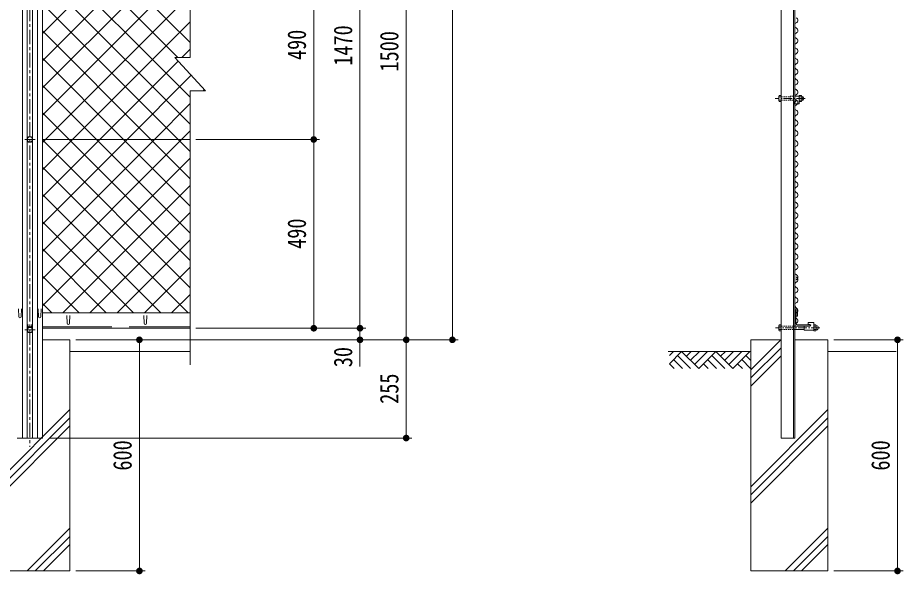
# Model space of a CAD drawing. Units: millimetres, scale not verified. Extents: x -4455 to 4455, y -3150 to 3150.
# Drawn here: x -1525 to 774, y -767 to 678 of the extents above; entities that cross this region are included whole.
import ezdxf
from ezdxf.enums import TextEntityAlignment as Align

# ---------------------------------------------------------------- set-up
doc = ezdxf.new("R2010")
doc.units = ezdxf.units.MM
doc.header["$LTSCALE"] = 30
for name, pattern in [('DASHED', [7.5, 6, -1.5]), ('USER1', [2, 1.25, -0.25, 0.25, -0.25]), ('USER2', [1.125, 0.75, -0.125, 0.125, -0.125]), ('USER4', [0.1875, 0.125, -0.0625]), ('USER5', [4, 2.5, -0.5, 0.5, -0.5])]:
    doc.linetypes.add(name, pattern=pattern)
for name, color, linetype, lineweight in [('0-1_D-STR2', 2, 'Continuous', 13), ('0-2_D-STR-DIM', 4, 'Continuous', 13), ('0-3_D-BMK', 2, 'USER2', 13), ('0-4_D-STR1', 1, 'Continuous', 18), ('0-5_D-STR3', 3, 'Continuous', 13), ('0-6_GL', 7, 'Continuous', 9), ('0-7_8部品', 3, 'Continuous', 18), ('0-9_D-STR4', 4, 'Continuous', 18), ('0-A_0', 1, 'Continuous', 18), ('0-B_4基礎', 4, 'Continuous', 18), ('0-C_1部材', 3, 'Continuous', 18), ('0-E_SUNPOU', 1, 'Continuous', 18), ('0-F_7詳細', 3, 'Continuous', 18), ('1-1_AMI', 3, 'Continuous', 18)]:
    doc.layers.add(name, color=color, linetype=linetype, lineweight=lineweight)
doc.styles.add('ＭＳ ゴシック', font='')
doc.styles.get('ＭＳ ゴシック').set_extended_font_data('MS Gothic')

# ---------------------------------------------------------------- blocks, each defined once
blk = doc.blocks.new('M1')
at = {"layer": '0-E_SUNPOU'}
blk.add_line((-7.5, 0), (-57.86, 0), dxfattribs=at)
for points in [[(0, 0), (-7.5, 0), (-7.44, 0.94)], [(0, 0), (-7.44, -0.94), (-7.5, 0)], [(0, 0), (-7.44, 0.94), (-7.26, 1.87)], [(0, 0), (-7.26, -1.87), (-7.44, -0.94)], [(0, 0), (-7.26, 1.87), (-6.97, 2.76)], [(0, 0), (-6.97, -2.76), (-7.26, -1.87)], [(0, 0), (-6.97, 2.76), (-6.57, 3.61)], [(0, 0), (-6.57, -3.61), (-6.97, -2.76)], [(0, 0), (-6.57, 3.61), (-6.07, 4.41)], [(0, 0), (-6.07, -4.41), (-6.57, -3.61)], [(0, 0), (-6.07, 4.41), (-5.47, 5.13)], [(0, 0), (-5.47, -5.13), (-6.07, -4.41)], [(0, 0), (-5.47, 5.13), (-4.78, 5.78)], [(0, 0), (-4.78, -5.78), (-5.47, -5.13)], [(0, 0), (-4.78, 5.78), (-4.02, 6.33)], [(0, 0), (-4.02, -6.33), (-4.78, -5.78)], [(0, 0), (-4.02, 6.33), (-3.19, 6.79)], [(0, 0), (-3.19, -6.79), (-4.02, -6.33)], [(0, 0), (-3.19, 6.79), (-2.32, 7.13)], [(0, 0), (-2.32, -7.13), (-3.19, -6.79)], [(0, 0), (-2.32, 7.13), (-1.41, 7.37)], [(0, 0), (-1.41, -7.37), (-2.32, -7.13)], [(0, 0), (-1.41, 7.37), (-0.47, 7.49)], [(0, 0), (-0.47, -7.49), (-1.41, -7.37)], [(0, 0), (-0.47, 7.49), (0.47, 7.49)], [(0, 0), (0.47, -7.49), (-0.47, -7.49)], [(0, 0), (0.47, 7.49), (1.41, 7.37)], [(0, 0), (1.41, 7.37), (2.32, 7.13)], [(0, 0), (2.32, 7.13), (3.19, 6.79)], [(0, 0), (3.19, 6.79), (4.02, 6.33)], [(0, 0), (4.02, 6.33), (4.78, 5.78)], [(0, 0), (4.78, 5.78), (5.47, 5.13)], [(0, 0), (5.47, 5.13), (6.07, 4.41)], [(0, 0), (6.07, 4.41), (6.57, 3.61)], [(0, 0), (6.57, 3.61), (6.97, 2.76)], [(0, 0), (6.97, 2.76), (7.26, 1.87)], [(0, 0), (7.26, 1.87), (7.44, 0.94)], [(0, 0), (7.44, 0.94), (7.5, 0)], [(0, 0), (1.41, -7.37), (0.47, -7.49)], [(0, 0), (2.32, -7.13), (1.41, -7.37)], [(0, 0), (3.19, -6.79), (2.32, -7.13)], [(0, 0), (4.02, -6.33), (3.19, -6.79)], [(0, 0), (4.78, -5.78), (4.02, -6.33)], [(0, 0), (5.47, -5.13), (4.78, -5.78)], [(0, 0), (6.07, -4.41), (5.47, -5.13)], [(0, 0), (6.57, -3.61), (6.07, -4.41)], [(0, 0), (6.97, -2.76), (6.57, -3.61)], [(0, 0), (7.26, -1.87), (6.97, -2.76)], [(0, 0), (7.44, -0.94), (7.26, -1.87)], [(0, 0), (7.5, 0), (7.44, -0.94)]]:
    blk.add_solid(points, dxfattribs=at)
blk = doc.blocks.new('GL-マーク')
at = {"layer": '0-A_0'}
for p, q in [((-418.12, -21.21), (-396.91, 0)), ((-418.12, -63.64), (-354.48, 0)), ((-354.48, 0), (-265.86, -88.62)), ((-304.52, 0), (-329.5, -24.98)), ((-262.09, 0), (-308.29, -46.2)), ((-219.67, 0), (-287.08, -67.41)), ((-177.24, 0), (-265.86, -88.62)), ((-177.24, 0), (-88.62, -88.62)), ((-127.28, 0), (-152.26, -24.98)), ((-84.85, 0), (-131.05, -46.19)), ((-42.43, 0), (-109.83, -67.41)), ((0, 0), (-88.62, -88.62)), ((-396.91, -42.43), (-350.71, -88.62)), ((-375.7, -21.21), (-308.29, -88.62)), ((-219.67, -42.43), (-173.47, -88.62)), ((-198.45, -21.21), (-131.05, -88.62)), ((3.77, -88.62), (-42.43, -42.43)), ((4.99, -47.42), (-21.21, -21.21)), ((-418.12, -63.64), (-393.14, -88.62)), ((-240.88, -63.64), (-215.9, -88.62)), ((-38.66, -88.62), (-63.64, -63.64))]:
    blk.add_line(p, q, dxfattribs=at)

msp = doc.modelspace()

# ---------------------------------------------------------------- linework, layer by layer
at = {"layer": '0-1_D-STR2'}
for p, q in [((-1460.74, 637.01), (-1245.77, 851.98)), ((-1460.74, 566.3), (-1175.06, 851.98)), ((-1460.74, 495.59), (-1104.35, 851.98)), ((-1077.08, 613.49), (-1315.57, 851.98)), ((-1460.74, 424.88), (-1077.08, 808.54)), ((-1077.08, 401.36), (-1460.74, 785.02)), ((-1452.93, 361.98), (-1077.08, 737.83)), ((-1108.41, 361.98), (-1460.74, 714.31)), ((-1382.22, 361.98), (-1077.08, 667.12)), ((-1179.12, 361.98), (-1460.74, 643.6)), ((-1098.75, 574.74), (-1077.08, 596.41)), ((-1249.83, 361.98), (-1460.74, 572.89)), ((-1320.55, 361.98), (-1460.74, 502.18)), ((-1043.49, 488.58), (-1040.17, 491.9)), ((-1391.26, 361.98), (-1460.74, 431.47)), ((-1460.74, 354.17), (-1452.93, 361.98)), ((-1460.74, 283.46), (-1382.22, 361.98)), ((-1077.08, -22.9), (-1460.74, 360.76)), ((-1077.08, 47.81), (-1391.26, 361.98)), ((-1077.08, 118.52), (-1320.55, 361.98)), ((-1077.08, 189.23), (-1249.83, 361.98)), ((-1077.08, 259.94), (-1179.12, 361.98)), ((-1077.08, 330.65), (-1108.41, 361.98)), ((-1460.75, -70.1), (-1077.08, 313.57)), ((-1082.68, -88.02), (-1460.74, 290.05)), ((-1407.95, -88.02), (-1077.08, 242.86)), ((-1153.39, -88.02), (-1460.74, 219.34)), ((-1337.24, -88.02), (-1077.08, 172.15)), ((-1224.1, -88.02), (-1460.74, 148.63)), ((-1266.53, -88.02), (-1077.08, 101.43)), ((-1294.81, -88.02), (-1460.75, 77.92)), ((-1195.82, -88.02), (-1077.08, 30.72)), ((-1365.52, -88.02), (-1460.75, 7.21)), ((-1125.11, -88.02), (-1077.08, -39.99)), ((-1436.23, -88.02), (-1460.75, -63.5))]:
    msp.add_line(p, q, dxfattribs=at)
at = {"layer": '0-1_D-STR2', "color": 7, "lineweight": 9}
msp.add_line((-1460.75, 361.98), (-1077.08, 361.98), dxfattribs=at)
at = {"layer": '0-1_D-STR2'}
for points in [[(-1109.04, 574.74), (-1386.28, 851.98), (-1460.74, 926.44)], [(-1077.08, 472.07), (-1456.99, 851.98), (-1460.74, 855.73)], [(-1460.74, 212.75), (-1311.51, 361.98), (-1108.25, 565.24)], [(-1460.74, 142.04), (-1240.8, 361.98), (-1074.21, 528.57)], [(-1460.75, 71.32), (-1170.09, 361.98), (-1077.08, 454.99)], [(-1460.75, 0.61), (-1099.38, 361.98), (-1077.08, 384.28)]]:
    msp.add_lwpolyline(points, dxfattribs=at)
for centre, radius, start, end in [((492.79, 671.35), 7.56, 298.07249, 61.92751), ((499.9, 658.02), 7.56, 118.07249, 241.92751), ((492.79, 644.69), 7.56, 298.07249, 61.92751), ((499.9, 631.35), 7.56, 118.07249, 241.92751), ((492.79, 618.02), 7.56, 298.07249, 61.92751), ((499.9, 604.69), 7.56, 118.07249, 241.92751), ((492.79, 591.35), 7.56, 298.07249, 61.92751), ((499.9, 578.02), 7.56, 118.07249, 241.92751), ((499.9, 551.35), 7.56, 118.07249, 241.92751), ((492.79, 564.69), 7.56, 298.07249, 61.92751), ((499.9, 524.69), 7.56, 118.07249, 241.92751), ((492.79, 538.02), 7.56, 298.07249, 61.92751), ((492.79, 511.35), 7.56, 298.07249, 61.92751), ((499.9, 498.02), 7.56, 118.07249, 241.92751), ((492.79, 484.69), 7.56, 298.07249, 61.92751), ((499.9, 471.35), 7.56, 118.07249, 241.92751), ((492.79, 458.02), 7.56, 298.07249, 61.92751), ((499.9, 444.69), 7.56, 118.07249, 241.92751), ((492.79, 431.35), 7.56, 298.07249, 61.92751), ((499.9, 418.02), 7.56, 118.07249, 241.92751), ((499.9, 391.35), 7.56, 118.07249, 241.92751), ((492.79, 404.69), 7.56, 298.07249, 61.92751), ((499.9, 364.69), 7.56, 118.07249, 241.92751), ((492.79, 378.02), 7.56, 298.07249, 61.92751), ((492.79, 351.35), 7.56, 298.07249, 61.92751), ((499.9, 338.02), 7.56, 118.07249, 241.92751), ((492.79, 324.69), 7.56, 298.07249, 61.92751), ((499.9, 311.35), 7.56, 118.07249, 241.92751), ((492.79, 298.02), 7.56, 298.07249, 61.92751), ((499.9, 284.69), 7.56, 118.07249, 241.92751), ((492.79, 271.35), 7.56, 298.07249, 61.92751), ((499.9, 258.02), 7.56, 118.07249, 241.92751), ((499.9, 231.35), 7.56, 118.07249, 241.92751), ((492.79, 244.69), 7.56, 298.07249, 61.92751), ((499.9, 204.69), 7.56, 118.07249, 241.92751), ((492.79, 218.02), 7.56, 298.07249, 61.92751), ((499.9, 178.02), 7.56, 118.07249, 241.92751), ((492.79, 191.35), 7.56, 298.07249, 61.92751), ((492.79, 164.69), 7.56, 298.07249, 61.92751), ((499.9, 151.35), 7.56, 118.07249, 241.92751), ((492.79, 138.02), 7.56, 298.07249, 61.92751), ((499.9, 124.69), 7.56, 118.07249, 241.92751), ((492.79, 111.35), 7.56, 298.07249, 61.92751), ((499.9, 98.02), 7.56, 118.07249, 241.92751), ((499.9, 71.35), 7.56, 118.07249, 241.92751), ((492.79, 84.69), 7.56, 298.07249, 61.92751), ((499.9, 44.69), 7.56, 118.07249, 241.92751), ((492.79, 58.02), 7.56, 298.07249, 61.92751), ((499.9, 18.02), 7.56, 118.07249, 241.92751), ((492.79, 31.35), 7.56, 298.07249, 61.92751), ((496.95, 1.35), 3.39, 259.61114, 100.38886), ((492.79, 4.69), 7.56, 298.07249, 61.92751), ((492.79, -1.98), 7.56, 298.07249, 61.92751), ((499.9, -15.31), 7.56, 118.07249, 241.92751), ((492.79, -28.65), 7.56, 298.07249, 61.92751), ((499.9, -41.98), 7.56, 118.07249, 241.92751), ((492.79, -55.31), 7.56, 298.07249, 61.92751)]:
    msp.add_arc(centre, radius, start, end, dxfattribs=at)
at = {"layer": '0-2_D-STR-DIM'}
for p, q in [((-1077.08, 1789.69), (-1077.08, 574.74)), ((-1117.08, 574.74), (-1037.08, 488.58)), ((-1077.08, 574.74), (-1117.08, 574.74)), ((-1077.08, 488.58), (-1077.08, -223.1)), ((-1077.08, 488.58), (-1037.08, 488.58))]:
    msp.add_line(p, q, dxfattribs=at)
at = {"layer": '0-2_D-STR-DIM', "color": 1, "lineweight": 18}
for p, q in [((-396.23, 1775.62), (-396.23, -123.52)), ((-636.23, -93.52), (-636.23, 1307.48)), ((-516.23, 1307.48), (-516.23, -123.52)), ((-756.23, 817.48), (-756.23, 396.48)), ((-1062.08, 361.98), (-741.23, 361.98)), ((-1062.08, 361.98), (-741.23, 361.98)), ((-756.23, 327.48), (-756.23, -93.52)), ((-636.23, -93.52), (-636.23, -59.02)), ((-1062.08, -128.02), (-621.23, -128.02)), ((-1062.08, -128.02), (-741.23, -128.02)), ((-1062.08, -128.02), (-621.23, -128.02)), ((-636.23, -128.02), (-636.23, -158.02)), ((-1374.3, -158.02), (-621.23, -158.02)), ((-1374.3, -158.02), (-501.23, -158.02)), ((-1374.3, -158.02), (-501.23, -158.02)), ((-1374.3, -158.02), (-381.23, -158.02)), ((-1374.3, -158.02), (-1193.8, -158.02)), ((593.59, -158.02), (774.09, -158.02)), ((-1208.8, -192.52), (-1208.8, -723.52)), ((-636.23, -192.52), (-636.23, -227.02)), ((-516.23, -192.52), (-516.23, -378.52)), ((759.09, -192.52), (759.09, -723.52)), ((-1441.25, -413.02), (-501.23, -413.02)), ((-1374.3, -758.02), (-1193.8, -758.02)), ((593.59, -758.02), (774.09, -758.02))]:
    msp.add_line(p, q, dxfattribs=at)
at = {"layer": '0-3_D-BMK', "linetype": 'USER1'}
msp.add_line((-1493.25, 1846.61), (-1493.25, -435.85), dxfattribs=at)
at = {"layer": '0-3_D-BMK'}
for p, q in [((519.76, 468.41), (441.27, 468.41)), ((557.84, -126.86), (442.38, -126.86))]:
    msp.add_line(p, q, dxfattribs=at)
at = {"layer": '0-3_D-BMK', "linetype": 'USER5'}
msp.add_line((-1506.68, -132.47), (-1479.8, -132.47), dxfattribs=at)
msp.add_line((-1506.68, -132.47), (-1479.8, -132.47), dxfattribs=at)
at = {"layer": '0-4_D-STR1'}
for p, q in [((-1500.24, 1827.92), (-1500.25, -413.02)), ((-1486.24, 1827.92), (-1486.25, -413.02)), ((-1512.72, 1810.12), (-1512.73, -413.02)), ((-1473.74, 1810.12), (-1473.75, -413.02)), ((-1460.74, 1810.12), (-1460.75, -413.02)), ((457.14, 1409.74), (457.14, -413.02)), ((489.14, 1402.65), (489.14, -413.02)), ((492.14, 1401.98), (492.14, -413.02)), ((-1522.77, -77.86), (-1522.02, -98.36)), ((-1515.27, -77.86), (-1516.02, -98.36)), ((-1471.23, -77.86), (-1470.48, -98.36)), ((-1463.73, -77.86), (-1464.48, -98.36)), ((-1460.75, -88.02), (-1077.08, -88.02)), ((492.14, -70.17), (499.88, -81.37)), ((492.14, -77.21), (495.88, -82.62)), ((492.14, -82.41), (493.14, -82.41)), ((492.14, -82.41), (492.14, -117.41)), ((495.14, -84.41), (495.14, -114.41)), ((495.88, -96.46), (495.88, -82.62)), ((499.88, -96.46), (499.88, -81.37)), ((-1397, -94.52), (-1396.25, -115.02)), ((-1389.5, -94.52), (-1390.25, -115.02)), ((-1197, -94.52), (-1196.25, -115.02)), ((-1189.5, -94.52), (-1190.25, -115.02)), ((499.88, -96.46), (495.88, -96.46)), ((-1460.75, -128.02), (-1077.08, -128.02)), ((499.64, -122.41), (524.64, -122.41)), ((500.14, -119.41), (530.14, -119.41)), ((532.14, -122.41), (532.14, -121.41)), ((-1525.75, -413.02), (-1460.75, -413.02)), ((492.14, -413.02), (457.14, -413.02))]:
    msp.add_line(p, q, dxfattribs=at)
at = {"layer": '0-4_D-STR1', "linetype": 'DASHED'}
msp.add_line((-1460.75, -124.02), (-1077.08, -124.02), dxfattribs=at)
at = {"layer": '0-4_D-STR1'}
for centre, radius, start, end in [((493.14, -84.41), 2, 0, 90), ((-1519.02, -98.36), 3, 180, 0), ((-1467.48, -98.36), 3, 180, 0), ((500.14, -114.41), 5, 180, 270), ((-1393.25, -115.02), 3, 180, 0), ((-1193.25, -115.02), 3, 180, 0), ((497.14, -117.41), 5, 180, 270), ((530.14, -121.41), 2, 0, 90)]:
    msp.add_arc(centre, radius, start, end, dxfattribs=at)
at = {"layer": '0-5_D-STR3'}
for p, q in [((450.74, 474.33), (451.85, 476.25)), ((450.74, 462.49), (450.74, 474.33)), ((450.74, 462.49), (451.85, 460.57)), ((451.43, 472.41), (457.14, 472.41)), ((451.43, 464.41), (457.14, 464.41)), ((451.85, 476.25), (457.14, 476.25)), ((451.85, 460.57), (457.14, 460.57)), ((457.14, 460.57), (457.14, 476.25)), ((492.14, 474.73), (504.21, 474.73)), ((492.14, 464.23), (493.96, 464.23)), ((504.21, 460.57), (504.21, 476.25)), ((504.21, 474.73), (504.21, 454.73)), ((509.93, 472.41), (504.21, 472.41)), ((509.93, 464.41), (504.21, 464.41)), ((509.5, 460.57), (504.21, 460.57)), ((510.61, 462.49), (509.5, 460.57)), ((510.61, 462.49), (510.61, 474.33)), ((510.61, 472.41), (514.17, 472.41)), ((510.61, 464.41), (514.17, 464.41)), ((514.17, 464.41), (514.17, 472.41)), ((490.01, 459.73), (493.96, 459.73)), ((490.01, 454.73), (504.21, 454.73)), ((526.95, -113.18), (541.95, -113.18)), ((526.95, -118.18), (526.95, -113.18)), ((541.95, -133.18), (541.95, -113.18)), ((450.74, -132.78), (450.74, -120.94)), ((450.74, -132.78), (451.85, -134.7)), ((451.43, -122.86), (457.14, -122.86)), ((451.43, -130.86), (457.14, -130.86)), ((451.85, -134.7), (457.14, -134.7)), ((457.14, -134.7), (457.14, -119.02)), ((487.24, -122.86), (516.95, -122.86)), ((492.14, -130.86), (517, -130.86)), ((516.95, -133.18), (516.95, -122.68)), ((516.95, -122.68), (531.7, -122.68)), ((516.95, -133.18), (541.95, -133.18)), ((526.95, -118.18), (531.7, -118.18)), ((547.24, -119.02), (541.95, -119.02)), ((541.95, -119.02), (541.95, -134.7)), ((547.67, -122.86), (541.95, -122.86)), ((547.67, -130.86), (541.95, -130.86)), ((548.35, -120.94), (547.24, -119.02)), ((548.35, -120.94), (548.35, -132.78))]:
    msp.add_line(p, q, dxfattribs=at)
at = {"layer": '0-5_D-STR3', "color": 1, "linetype": 'USER4'}
for p, q in [((457.14, 472.41), (480.01, 472.41)), ((457.14, 464.41), (480.01, 464.41)), ((480.01, 474.73), (480.01, 464.23)), ((480.01, 474.73), (492.14, 474.73)), ((480.01, 464.23), (492.14, 464.23)), ((490.01, 459.73), (490.01, 454.73)), ((-1499.5, -129.71), (-1499.5, -118.79)), ((-1499.5, -129.71), (-1499.5, -118.79)), ((-1497.5, -118.79), (-1499.5, -118.79)), ((-1497.5, -123.79), (-1499.5, -123.79)), ((-1497.5, -123.79), (-1499.5, -123.79)), ((-1498.67, -128.29), (-1499.5, -128.29)), ((-1498.67, -128.29), (-1499.5, -128.29)), ((-1497.5, -126.25), (-1497.5, -118.79)), ((-1497.5, -124.02), (-1489, -124.02)), ((-1497.5, -124.02), (-1489, -124.02)), ((-1489, -118.79), (-1487, -118.79)), ((-1489, -126.25), (-1489, -118.79)), ((-1489, -123.79), (-1487, -123.79)), ((-1489, -123.79), (-1487, -123.79)), ((-1487.82, -128.29), (-1487, -128.29)), ((-1487.82, -128.29), (-1487, -128.29)), ((-1487, -129.71), (-1487, -118.79)), ((-1487, -129.71), (-1487, -118.79)), ((457.14, -122.86), (492.14, -122.86)), ((457.14, -130.86), (492.14, -130.86))]:
    msp.add_line(p, q, dxfattribs=at)
at = {"layer": '0-5_D-STR3', "color": 1}
for p, q in [((510.61, 471.61), (514.57, 471.61)), ((510.61, 465.21), (514.57, 465.21))]:
    msp.add_line(p, q, dxfattribs=at)
at = {"layer": '0-5_D-STR3'}
for points in [[(510.61, 474.33), (509.5, 476.25), (504.21, 476.25)], [(450.74, -120.94), (451.85, -119.02), (457.14, -119.02)], [(548.35, -132.78), (547.24, -134.7), (541.95, -134.7)]]:
    msp.add_lwpolyline(points, dxfattribs=at)
msp.add_lwpolyline([(-1485.41, -132.47), (-1489.33, -139.26), (-1497.17, -139.26), (-1501.09, -132.47), (-1497.17, -125.68), (-1489.33, -125.68)], close=True, dxfattribs=at)
msp.add_lwpolyline([(-1485.41, -132.47), (-1489.33, -139.26), (-1497.17, -139.26), (-1501.09, -132.47), (-1497.17, -125.68), (-1489.33, -125.68)], close=True, dxfattribs=at)
at = {"layer": '0-5_D-STR3', "color": 1, "linetype": 'USER4'}
for points in [[(-1497.5, -126.25), (-1497.5, -118.79), (-1499.5, -118.79)], [(-1489, -126.25), (-1489, -118.79), (-1487, -118.79)]]:
    msp.add_lwpolyline(points, dxfattribs=at)
at = {"layer": '0-5_D-STR3'}
msp.add_circle((-1493.25, -132.47), 6.8, dxfattribs=at)
msp.add_circle((-1493.25, -132.47), 6.8, dxfattribs=at)
for centre, radius, start, end in [((453.77, 474.33), 3.03, 180, 219.3382), ((462.74, 468.41), 12, 160.52878, 199.47122), ((453.77, 462.49), 3.03, 140.6618, 180), ((493.96, 461.98), 2.25, 270, 90), ((507.58, 474.33), 3.03, 320.6618, 0), ((498.61, 468.41), 12, 340.52878, 19.47122), ((507.58, 462.49), 3.03, 0, 39.3382), ((507.24, 468.41), 8, 330, 30), ((453.77, -120.94), 3.03, 180, 219.3382), ((462.74, -126.86), 12, 160.52878, 199.47122), ((453.77, -132.78), 3.03, 140.6618, 180), ((531.7, -120.43), 2.25, 270, 90), ((545.32, -120.94), 3.03, 320.6618, 0), ((536.35, -126.86), 12, 340.52878, 19.47122), ((545.32, -132.78), 3.03, 0, 39.3382), ((547.57, -126.86), 5.97, 277.58062, 82.41938)]:
    msp.add_arc(centre, radius, start, end, dxfattribs=at)
at = {"layer": '0-6_GL'}
for p, q in [((-1389.3, -188.02), (-1077.08, -188.02)), ((163.87, -188.02), (378.59, -188.02)), ((755.52, -188.02), (578.59, -188.02))]:
    msp.add_line(p, q, dxfattribs=at)
at = {"layer": '0-7_8部品', "color": 1, "linetype": 'USER1'}
msp.add_line((-1506.68, 361.98), (-1479.8, 361.98), dxfattribs=at)
at = {"layer": '0-7_8部品'}
msp.add_lwpolyline([(-1485.41, 361.98), (-1489.33, 355.19), (-1497.17, 355.19), (-1501.09, 361.98), (-1497.17, 368.77), (-1489.33, 368.77)], close=True, dxfattribs=at)
msp.add_circle((-1493.25, 361.98), 6.8, dxfattribs=at)
at = {"layer": '0-9_D-STR4', "color": 7, "lineweight": 9}
for p, q in [((-1460.75, -158.02), (-1389.3, -158.02)), ((-1389.3, -758.02), (-1389.3, -158.02)), ((-1589.3, -758.02), (-1389.3, -758.02))]:
    msp.add_line(p, q, dxfattribs=at)
at = {"layer": '0-9_D-STR4'}
for p, q in [((-1589.3, -539.25), (-1389.3, -339.25)), ((-1589.3, -560.46), (-1389.3, -360.46)), ((-1589.3, -581.68), (-1389.3, -381.68)), ((-1500.24, -758.02), (-1389.3, -647.07)), ((-1479.03, -758.02), (-1389.3, -668.28)), ((-1457.81, -758.02), (-1389.3, -689.5))]:
    msp.add_line(p, q, dxfattribs=at)
at = {"layer": '0-B_4基礎', "color": 7, "lineweight": 9}
for p, q in [((378.59, -758.02), (378.59, -158.02)), ((378.59, -158.02), (457.14, -158.02)), ((492.14, -158.02), (578.59, -158.02)), ((578.59, -758.02), (578.59, -158.02)), ((378.59, -758.02), (578.59, -758.02))]:
    msp.add_line(p, q, dxfattribs=at)
at = {"layer": '0-B_4基礎'}
for p, q in [((378.59, -235.79), (456.37, -158.02)), ((378.59, -257), (457.14, -178.45)), ((378.59, -278.22), (457.14, -199.67)), ((378.59, -539.25), (578.59, -339.25)), ((378.59, -560.46), (578.59, -360.46)), ((378.59, -581.68), (578.59, -381.68)), ((467.65, -758.02), (578.59, -647.07)), ((488.86, -758.02), (578.59, -668.28)), ((510.07, -758.02), (578.59, -689.5))]:
    msp.add_line(p, q, dxfattribs=at)
at = {"layer": '0-C_1部材', "color": 7, "lineweight": 9}
msp.add_line((497.14, -122.41), (532.14, -122.41), dxfattribs=at)
at = {"layer": '0-F_7詳細', "color": 7, "lineweight": 9}
msp.add_line((492.14, 459.73), (492.14, 454.73), dxfattribs=at)
at = {"layer": '1-1_AMI'}
for centre, start, end in [((499.9, -68.65), 118.07249, 241.92751), ((499.9, -95.31), 118.07249, 241.92751), ((492.79, -81.98), 298.07249, 61.92751), ((492.79, -108.65), 298.07249, 61.92751)]:
    msp.add_arc(centre, 7.56, start, end, dxfattribs=at)

# ---------------------------------------------------------------- block references
at = {"layer": '0-2_D-STR-DIM', "xscale": 1.15, "yscale": 1.15}
for p, rotation in [((-756.23, 361.98), 270), ((-756.23, 361.98), 90), ((-756.23, -128.02), 270), ((-636.23, -128.02), 270), ((-636.23, -128.02), 270), ((-516.23, -158.02), 270), ((-396.23, -158.02), 270), ((-1208.8, -158.02), 90), ((-636.23, -158.02), 90), ((-516.23, -158.02), 90), ((759.09, -158.02), 90), ((-516.23, -413.02), 270), ((-1208.8, -758.02), 270), ((759.09, -758.02), 270)]:
    msp.add_blockref('M1', p, dxfattribs=dict(at, rotation=rotation))
at = {"layer": '0-6_GL', "xscale": 0.5, "yscale": 0.5}
msp.add_blockref('GL-マーク', (375.94, -188.17), dxfattribs=at)

# ---------------------------------------------------------------- texts
at = {"layer": '0-2_D-STR-DIM', "color": 3, "style": 'ＭＳ ゴシック', "width": 0.8}
for s, p in [('490', (-761.98, 568.18)), ('1470', (-641.98, 553.46)), ('1500', (-521.98, 538.46)), ('490', (-761.98, 78.18)), ('30', (-641.86, -229.08)), ('255', (-521.98, -324.2)), ('600', (-1214.55, -497.42)), ('600', (753.34, -497.42))]:
    msp.add_text(s, height=48.17, rotation=90, dxfattribs=at).set_placement(p, align=Align.BOTTOM_LEFT)

doc.saveas('drawing.dxf')
